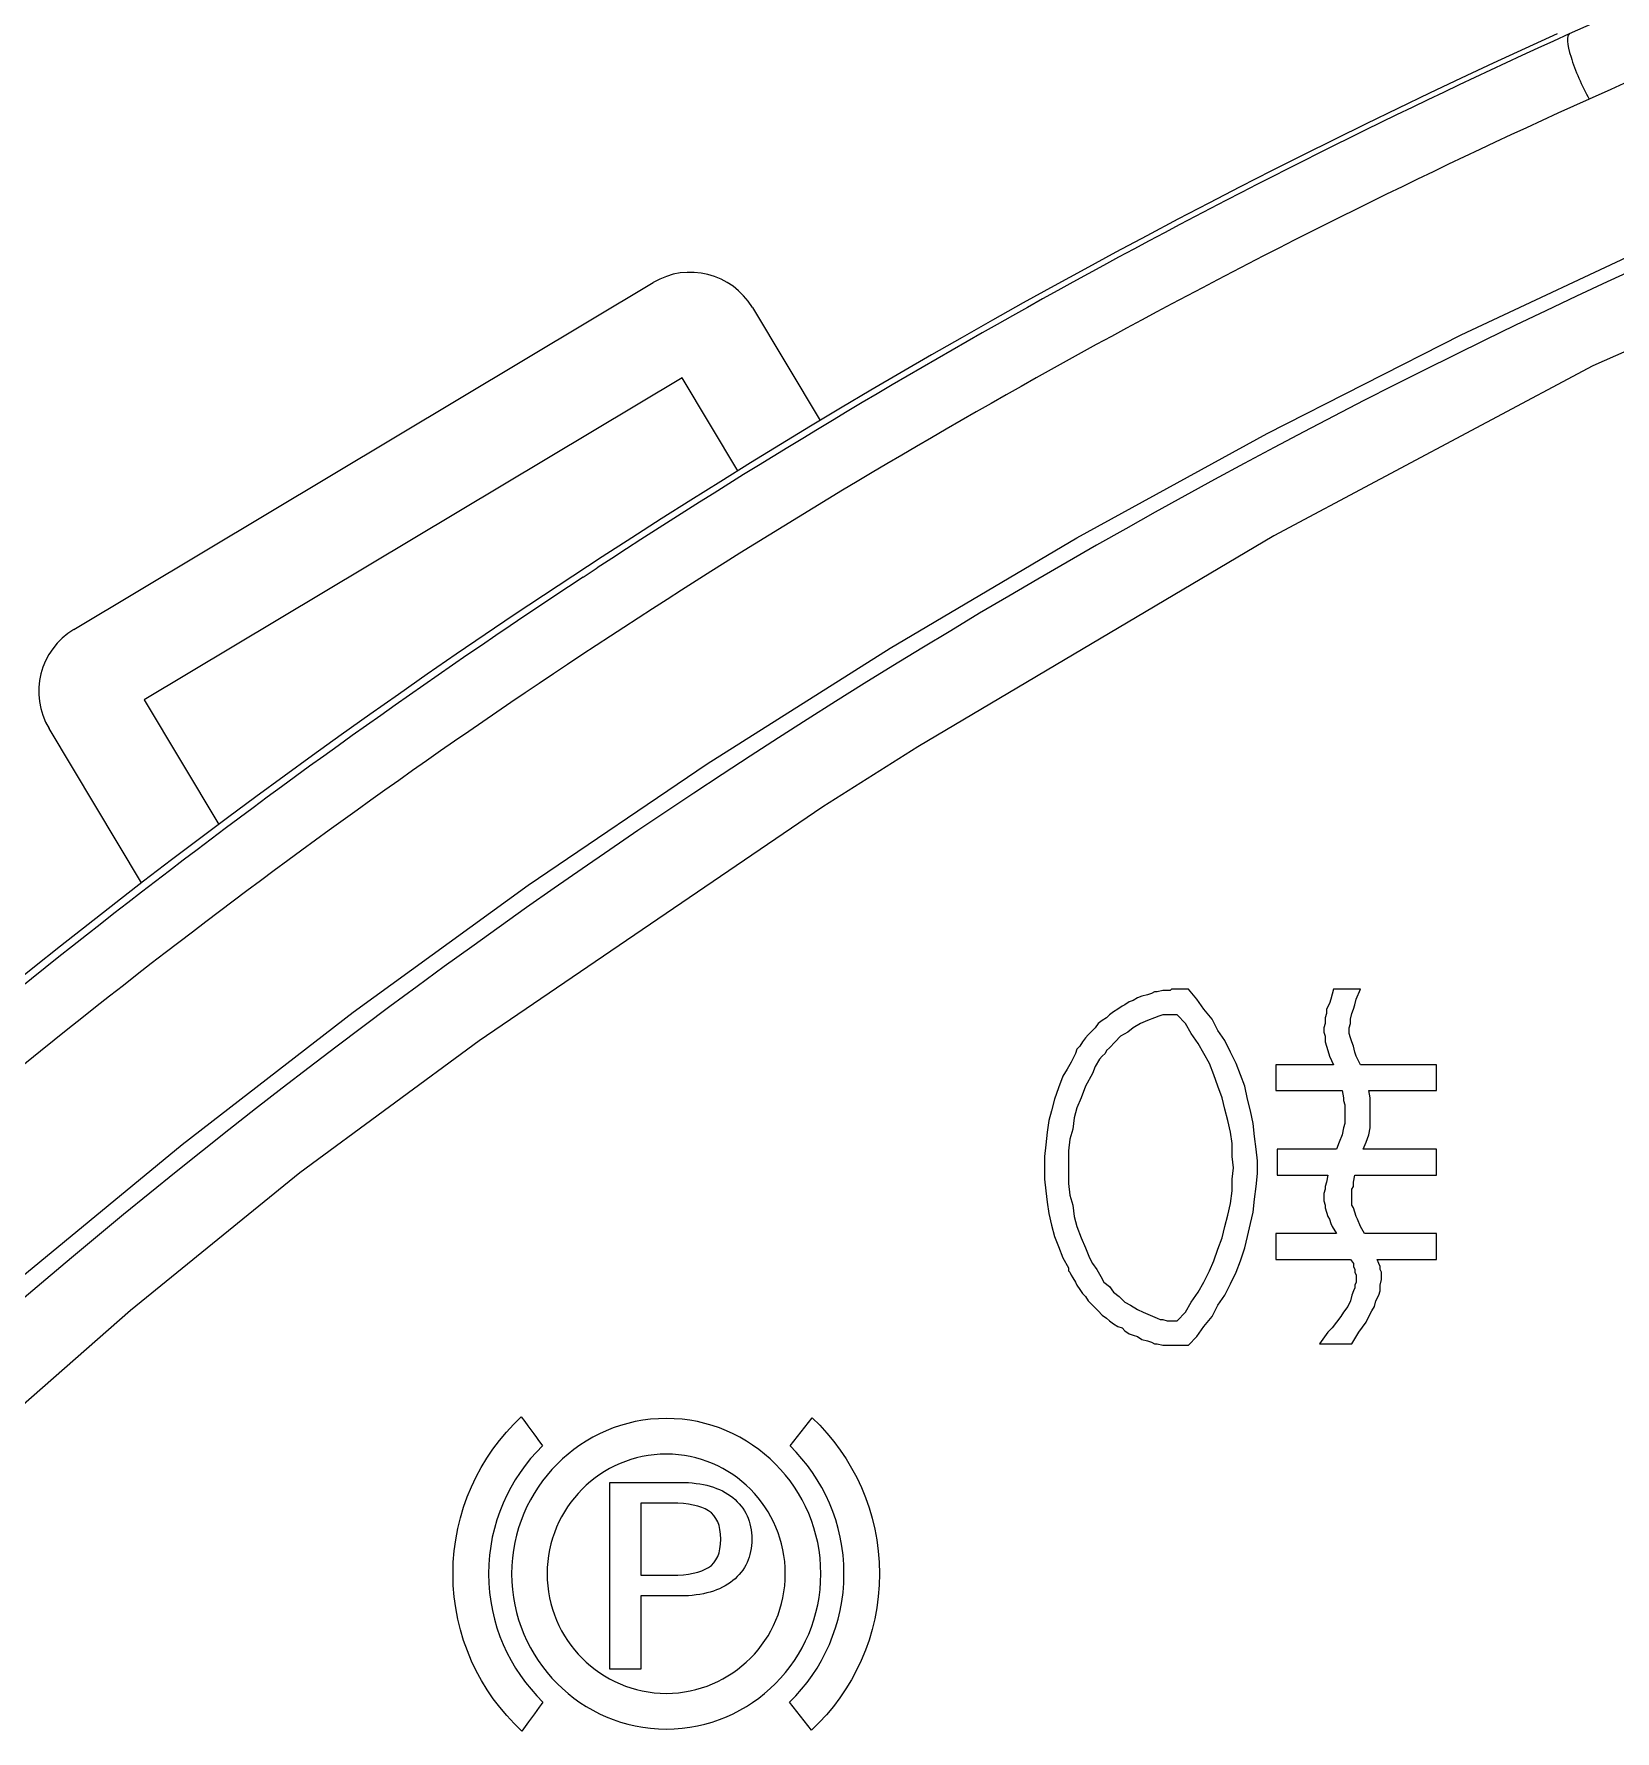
# Model space of a CAD drawing. Header units: millimetres. Extents: x 2768 to 3957, y 940 to 1781.
# Drawn here: x 2892.7 to 2925.49, y 1555.55 to 1590.74 of the extents above; entities that cross this region are included whole.
import ezdxf

# ---------------------------------------------------------------- set-up
doc = ezdxf.new("R2010")
doc.units = ezdxf.units.MM
doc.layers.add('layer 1', color=7, linetype='Continuous')
doc.layers.add('粗实线', color=7, linetype='Continuous', lineweight=50)

msp = doc.modelspace()

# ---------------------------------------------------------------- linework, layer by layer
at = {"layer": 'layer 1', "lineweight": 20}
for points in [[(2918.411, 1580.337), (2918.411, 1580.337), (2911.029, 1575.962), (2911.029, 1575.962)], [(2898.21, 1567.123), (2898.21, 1567.123), (2894.7, 1564.275), (2894.7, 1564.275)]]:
    msp.add_open_spline(points, degree=3, dxfattribs=at)
at = {"layer": 'layer 1', "color": 2, "lineweight": 13}
for points in [[(2915.79, 1570.817), (2915.79, 1570.817), (2915.673, 1570.787), (2915.673, 1570.787)], [(2915.877, 1570.847), (2915.877, 1570.847), (2915.79, 1570.817), (2915.79, 1570.817)], [(2915.936, 1570.876), (2915.936, 1570.876), (2915.877, 1570.847), (2915.877, 1570.847)], [(2915.994, 1570.876), (2915.994, 1570.876), (2915.936, 1570.876), (2915.936, 1570.876)], [(2916.111, 1570.906), (2916.111, 1570.906), (2915.994, 1570.876), (2915.994, 1570.876)], [(2916.17, 1570.906), (2916.17, 1570.906), (2916.111, 1570.906), (2916.111, 1570.906)], [(2916.228, 1570.906), (2916.228, 1570.906), (2916.17, 1570.906), (2916.17, 1570.906)], [(2916.258, 1570.906), (2916.258, 1570.906), (2916.228, 1570.906), (2916.228, 1570.906)], [(2916.287, 1570.935), (2916.287, 1570.935), (2916.258, 1570.906), (2916.258, 1570.906)], [(2916.345, 1570.935), (2916.345, 1570.935), (2916.287, 1570.935), (2916.287, 1570.935)], [(2916.375, 1570.935), (2916.375, 1570.935), (2916.345, 1570.935), (2916.345, 1570.935)], [(2916.433, 1570.935), (2916.433, 1570.935), (2916.375, 1570.935), (2916.375, 1570.935)], [(2916.492, 1570.935), (2916.492, 1570.935), (2916.433, 1570.935), (2916.433, 1570.935)], [(2916.55, 1570.935), (2916.55, 1570.935), (2916.492, 1570.935), (2916.492, 1570.935)], [(2916.609, 1570.935), (2916.609, 1570.935), (2916.55, 1570.935), (2916.55, 1570.935)], [(2916.638, 1570.935), (2916.638, 1570.935), (2916.609, 1570.935), (2916.609, 1570.935)], [(2916.813, 1570.728), (2916.813, 1570.728), (2916.638, 1570.935), (2916.638, 1570.935)], [(2919.651, 1570.935), (2919.651, 1570.935), (2919.592, 1570.728), (2919.592, 1570.728)], [(2920.206, 1570.935), (2920.206, 1570.935), (2919.651, 1570.935), (2919.651, 1570.935)], [(2920.118, 1570.728), (2920.118, 1570.728), (2920.206, 1570.935), (2920.206, 1570.935)], [(2915.088, 1570.461), (2915.088, 1570.461), (2915, 1570.402), (2915, 1570.402)], [(2915.175, 1570.52), (2915.175, 1570.52), (2915.088, 1570.461), (2915.088, 1570.461)], [(2915.263, 1570.58), (2915.263, 1570.58), (2915.175, 1570.52), (2915.175, 1570.52)], [(2915.322, 1570.609), (2915.322, 1570.609), (2915.263, 1570.58), (2915.263, 1570.58)], [(2915.409, 1570.669), (2915.409, 1570.669), (2915.322, 1570.609), (2915.322, 1570.609)], [(2915.497, 1570.698), (2915.497, 1570.698), (2915.409, 1570.669), (2915.409, 1570.669)], [(2915.585, 1570.758), (2915.585, 1570.758), (2915.497, 1570.698), (2915.497, 1570.698)], [(2915.673, 1570.787), (2915.673, 1570.787), (2915.585, 1570.758), (2915.585, 1570.758)], [(2916.96, 1570.52), (2916.96, 1570.52), (2916.813, 1570.728), (2916.813, 1570.728)], [(2917.135, 1570.313), (2917.135, 1570.313), (2916.96, 1570.52), (2916.96, 1570.52)], [(2919.563, 1570.639), (2919.563, 1570.639), (2919.504, 1570.52), (2919.504, 1570.52)], [(2919.504, 1570.52), (2919.504, 1570.52), (2919.504, 1570.432), (2919.504, 1570.432)], [(2919.592, 1570.728), (2919.592, 1570.728), (2919.563, 1570.639), (2919.563, 1570.639)], [(2920.031, 1570.432), (2920.031, 1570.432), (2920.06, 1570.52), (2920.06, 1570.52)], [(2920.06, 1570.52), (2920.06, 1570.52), (2920.089, 1570.609), (2920.089, 1570.609)], [(2920.089, 1570.609), (2920.089, 1570.609), (2920.118, 1570.728), (2920.118, 1570.728)], [(2914.707, 1570.135), (2914.707, 1570.135), (2914.649, 1570.076), (2914.649, 1570.076)], [(2914.766, 1570.224), (2914.766, 1570.224), (2914.707, 1570.135), (2914.707, 1570.135)], [(2914.854, 1570.283), (2914.854, 1570.283), (2914.766, 1570.224), (2914.766, 1570.224)], [(2914.941, 1570.342), (2914.941, 1570.342), (2914.854, 1570.283), (2914.854, 1570.283)], [(2915, 1570.402), (2915, 1570.402), (2914.941, 1570.342), (2914.941, 1570.342)], [(2915.497, 1570.135), (2915.497, 1570.135), (2915.38, 1570.046), (2915.38, 1570.046)], [(2915.643, 1570.224), (2915.643, 1570.224), (2915.497, 1570.135), (2915.497, 1570.135)], [(2915.79, 1570.283), (2915.79, 1570.283), (2915.643, 1570.224), (2915.643, 1570.224)], [(2915.936, 1570.342), (2915.936, 1570.342), (2915.79, 1570.283), (2915.79, 1570.283)], [(2916.024, 1570.372), (2916.024, 1570.372), (2915.936, 1570.342), (2915.936, 1570.342)], [(2916.111, 1570.402), (2916.111, 1570.402), (2916.024, 1570.372), (2916.024, 1570.372)], [(2916.17, 1570.402), (2916.17, 1570.402), (2916.111, 1570.402), (2916.111, 1570.402)], [(2916.258, 1570.402), (2916.258, 1570.402), (2916.17, 1570.402), (2916.17, 1570.402)], [(2916.404, 1570.402), (2916.404, 1570.402), (2916.258, 1570.402), (2916.258, 1570.402)], [(2916.579, 1570.224), (2916.579, 1570.224), (2916.404, 1570.402), (2916.404, 1570.402)], [(2916.696, 1570.017), (2916.696, 1570.017), (2916.579, 1570.224), (2916.579, 1570.224)], [(2917.252, 1570.076), (2917.252, 1570.076), (2917.135, 1570.313), (2917.135, 1570.313)], [(2919.475, 1570.224), (2919.475, 1570.224), (2919.446, 1570.135), (2919.446, 1570.135)], [(2919.446, 1570.135), (2919.446, 1570.135), (2919.446, 1570.046), (2919.446, 1570.046)], [(2919.504, 1570.432), (2919.504, 1570.432), (2919.475, 1570.342), (2919.475, 1570.342)], [(2919.475, 1570.342), (2919.475, 1570.342), (2919.475, 1570.224), (2919.475, 1570.224)], [(2919.972, 1570.135), (2919.972, 1570.135), (2920.001, 1570.224), (2920.001, 1570.224)], [(2919.972, 1570.017), (2919.972, 1570.017), (2919.972, 1570.135), (2919.972, 1570.135)], [(2920.001, 1570.313), (2920.001, 1570.313), (2920.031, 1570.432), (2920.031, 1570.432)], [(2920.001, 1570.224), (2920.001, 1570.224), (2920.001, 1570.313), (2920.001, 1570.313)], [(2914.386, 1569.749), (2914.386, 1569.749), (2914.327, 1569.69), (2914.327, 1569.69)], [(2914.444, 1569.839), (2914.444, 1569.839), (2914.386, 1569.749), (2914.386, 1569.749)], [(2914.503, 1569.927), (2914.503, 1569.927), (2914.444, 1569.839), (2914.444, 1569.839)], [(2914.561, 1569.987), (2914.561, 1569.987), (2914.503, 1569.927), (2914.503, 1569.927)], [(2914.649, 1570.076), (2914.649, 1570.076), (2914.561, 1569.987), (2914.561, 1569.987)], [(2915.117, 1569.839), (2915.117, 1569.839), (2915, 1569.72), (2915, 1569.72)], [(2915.234, 1569.957), (2915.234, 1569.957), (2915.117, 1569.839), (2915.117, 1569.839)], [(2915.38, 1570.046), (2915.38, 1570.046), (2915.234, 1569.957), (2915.234, 1569.957)], [(2916.843, 1569.809), (2916.843, 1569.809), (2916.696, 1570.017), (2916.696, 1570.017)], [(2916.96, 1569.601), (2916.96, 1569.601), (2916.843, 1569.809), (2916.843, 1569.809)], [(2917.398, 1569.868), (2917.398, 1569.868), (2917.252, 1570.076), (2917.252, 1570.076)], [(2917.515, 1569.631), (2917.515, 1569.631), (2917.398, 1569.868), (2917.398, 1569.868)], [(2919.446, 1570.046), (2919.446, 1570.046), (2919.475, 1569.957), (2919.475, 1569.957)], [(2919.475, 1569.957), (2919.475, 1569.957), (2919.475, 1569.839), (2919.475, 1569.839)], [(2919.475, 1569.839), (2919.475, 1569.839), (2919.504, 1569.749), (2919.504, 1569.749)], [(2919.504, 1569.749), (2919.504, 1569.749), (2919.533, 1569.661), (2919.533, 1569.661)], [(2920.001, 1569.927), (2920.001, 1569.927), (2919.972, 1570.017), (2919.972, 1570.017)], [(2920.031, 1569.839), (2920.031, 1569.839), (2920.001, 1569.927), (2920.001, 1569.927)], [(2920.06, 1569.749), (2920.06, 1569.749), (2920.031, 1569.839), (2920.031, 1569.839)], [(2920.089, 1569.631), (2920.089, 1569.631), (2920.06, 1569.749), (2920.06, 1569.749)], [(2914.21, 1569.424), (2914.21, 1569.424), (2914.122, 1569.275), (2914.122, 1569.275)], [(2914.298, 1569.601), (2914.298, 1569.601), (2914.21, 1569.424), (2914.21, 1569.424)], [(2914.327, 1569.69), (2914.327, 1569.69), (2914.298, 1569.601), (2914.298, 1569.601)], [(2914.795, 1569.483), (2914.795, 1569.483), (2914.707, 1569.334), (2914.707, 1569.334)], [(2914.854, 1569.542), (2914.854, 1569.542), (2914.795, 1569.483), (2914.795, 1569.483)], [(2914.912, 1569.601), (2914.912, 1569.601), (2914.854, 1569.542), (2914.854, 1569.542)], [(2914.941, 1569.661), (2914.941, 1569.661), (2914.912, 1569.601), (2914.912, 1569.601)], [(2915, 1569.72), (2915, 1569.72), (2914.941, 1569.661), (2914.941, 1569.661)], [(2917.077, 1569.394), (2917.077, 1569.394), (2916.96, 1569.601), (2916.96, 1569.601)], [(2917.632, 1569.394), (2917.632, 1569.394), (2917.515, 1569.631), (2917.515, 1569.631)], [(2919.533, 1569.661), (2919.533, 1569.661), (2919.563, 1569.542), (2919.563, 1569.542)], [(2919.563, 1569.542), (2919.563, 1569.542), (2919.651, 1569.364), (2919.651, 1569.364)], [(2920.118, 1569.542), (2920.118, 1569.542), (2920.089, 1569.631), (2920.089, 1569.631)], [(2920.206, 1569.364), (2920.206, 1569.364), (2920.118, 1569.542), (2920.118, 1569.542)], [(2914.035, 1569.127), (2914.035, 1569.127), (2913.947, 1568.89), (2913.947, 1568.89)], [(2914.122, 1569.275), (2914.122, 1569.275), (2914.035, 1569.127), (2914.035, 1569.127)], [(2914.649, 1569.186), (2914.649, 1569.186), (2914.503, 1568.92), (2914.503, 1568.92)], [(2914.707, 1569.334), (2914.707, 1569.334), (2914.649, 1569.186), (2914.649, 1569.186)], [(2917.164, 1569.157), (2917.164, 1569.157), (2917.077, 1569.394), (2917.077, 1569.394)], [(2917.252, 1568.92), (2917.252, 1568.92), (2917.164, 1569.157), (2917.164, 1569.157)], [(2917.72, 1569.157), (2917.72, 1569.157), (2917.632, 1569.394), (2917.632, 1569.394)], [(2917.808, 1568.92), (2917.808, 1568.92), (2917.72, 1569.157), (2917.72, 1569.157)], [(2918.451, 1569.364), (2918.451, 1569.364), (2918.451, 1568.831), (2918.451, 1568.831)], [(2919.651, 1569.364), (2919.651, 1569.364), (2918.451, 1569.364), (2918.451, 1569.364)], [(2921.786, 1569.364), (2921.786, 1569.364), (2920.206, 1569.364), (2920.206, 1569.364)], [(2921.786, 1568.831), (2921.786, 1568.831), (2921.786, 1569.364), (2921.786, 1569.364)], [(2913.947, 1568.89), (2913.947, 1568.89), (2913.859, 1568.653), (2913.859, 1568.653)], [(2914.503, 1568.92), (2914.503, 1568.92), (2914.415, 1568.682), (2914.415, 1568.682)], [(2917.34, 1568.682), (2917.34, 1568.682), (2917.252, 1568.92), (2917.252, 1568.92)], [(2917.866, 1568.653), (2917.866, 1568.653), (2917.808, 1568.92), (2917.808, 1568.92)], [(2918.451, 1568.831), (2918.451, 1568.831), (2919.826, 1568.831), (2919.826, 1568.831)], [(2919.826, 1568.831), (2919.826, 1568.831), (2919.855, 1568.682), (2919.855, 1568.682)], [(2920.382, 1568.831), (2920.382, 1568.831), (2921.786, 1568.831), (2921.786, 1568.831)], [(2920.411, 1568.682), (2920.411, 1568.682), (2920.382, 1568.831), (2920.382, 1568.831)], [(2913.801, 1568.415), (2913.801, 1568.415), (2913.742, 1568.208), (2913.742, 1568.208)], [(2913.859, 1568.653), (2913.859, 1568.653), (2913.801, 1568.415), (2913.801, 1568.415)], [(2914.327, 1568.475), (2914.327, 1568.475), (2914.269, 1568.267), (2914.269, 1568.267)], [(2914.415, 1568.682), (2914.415, 1568.682), (2914.327, 1568.475), (2914.327, 1568.475)], [(2917.398, 1568.445), (2917.398, 1568.445), (2917.34, 1568.682), (2917.34, 1568.682)], [(2917.457, 1568.208), (2917.457, 1568.208), (2917.398, 1568.445), (2917.398, 1568.445)], [(2917.925, 1568.415), (2917.925, 1568.415), (2917.866, 1568.653), (2917.866, 1568.653)], [(2917.983, 1568.149), (2917.983, 1568.149), (2917.925, 1568.415), (2917.925, 1568.415)], [(2919.855, 1568.682), (2919.855, 1568.682), (2919.855, 1568.623), (2919.855, 1568.623)], [(2919.855, 1568.623), (2919.855, 1568.623), (2919.884, 1568.534), (2919.884, 1568.534)], [(2919.884, 1568.534), (2919.884, 1568.534), (2919.884, 1568.445), (2919.884, 1568.445)], [(2919.884, 1568.445), (2919.884, 1568.445), (2919.884, 1568.386), (2919.884, 1568.386)], [(2919.884, 1568.386), (2919.884, 1568.386), (2919.884, 1568.297), (2919.884, 1568.297)], [(2920.411, 1568.534), (2920.411, 1568.534), (2920.411, 1568.682), (2920.411, 1568.682)], [(2920.411, 1568.386), (2920.411, 1568.386), (2920.411, 1568.534), (2920.411, 1568.534)], [(2920.411, 1568.208), (2920.411, 1568.208), (2920.411, 1568.386), (2920.411, 1568.386)], [(2913.742, 1568.208), (2913.742, 1568.208), (2913.713, 1567.971), (2913.713, 1567.971)], [(2914.239, 1568.03), (2914.239, 1568.03), (2914.181, 1567.822), (2914.181, 1567.822)], [(2914.269, 1568.267), (2914.269, 1568.267), (2914.239, 1568.03), (2914.239, 1568.03)], [(2917.515, 1567.971), (2917.515, 1567.971), (2917.457, 1568.208), (2917.457, 1568.208)], [(2918.012, 1567.882), (2918.012, 1567.882), (2917.983, 1568.149), (2917.983, 1568.149)], [(2919.855, 1568.06), (2919.855, 1568.06), (2919.826, 1567.912), (2919.826, 1567.912)], [(2919.884, 1568.149), (2919.884, 1568.149), (2919.855, 1568.06), (2919.855, 1568.06)], [(2919.884, 1568.297), (2919.884, 1568.297), (2919.884, 1568.238), (2919.884, 1568.238)], [(2919.884, 1568.238), (2919.884, 1568.238), (2919.884, 1568.149), (2919.884, 1568.149)], [(2920.382, 1567.912), (2920.382, 1567.912), (2920.411, 1568.06), (2920.411, 1568.06)], [(2920.411, 1568.06), (2920.411, 1568.06), (2920.411, 1568.208), (2920.411, 1568.208)], [(2913.684, 1567.704), (2913.684, 1567.704), (2913.654, 1567.467), (2913.654, 1567.467)], [(2913.713, 1567.971), (2913.713, 1567.971), (2913.684, 1567.704), (2913.684, 1567.704)], [(2914.181, 1567.822), (2914.181, 1567.822), (2914.152, 1567.585), (2914.152, 1567.585)], [(2917.545, 1567.734), (2917.545, 1567.734), (2917.515, 1567.971), (2917.515, 1567.971)], [(2917.545, 1567.467), (2917.545, 1567.467), (2917.545, 1567.734), (2917.545, 1567.734)], [(2918.042, 1567.615), (2918.042, 1567.615), (2918.012, 1567.882), (2918.012, 1567.882)], [(2919.767, 1567.763), (2919.767, 1567.763), (2919.709, 1567.615), (2919.709, 1567.615)], [(2919.826, 1567.912), (2919.826, 1567.912), (2919.767, 1567.763), (2919.767, 1567.763)], [(2920.265, 1567.615), (2920.265, 1567.615), (2920.323, 1567.763), (2920.323, 1567.763)], [(2920.323, 1567.763), (2920.323, 1567.763), (2920.382, 1567.912), (2920.382, 1567.912)], [(2914.152, 1567.585), (2914.152, 1567.585), (2914.152, 1567.348), (2914.152, 1567.348)], [(2914.152, 1567.348), (2914.152, 1567.348), (2914.152, 1567.141), (2914.152, 1567.141)], [(2917.574, 1567.229), (2917.574, 1567.229), (2917.545, 1567.467), (2917.545, 1567.467)], [(2918.071, 1567.378), (2918.071, 1567.378), (2918.042, 1567.615), (2918.042, 1567.615)], [(2918.071, 1567.111), (2918.071, 1567.111), (2918.071, 1567.378), (2918.071, 1567.378)], [(2918.48, 1567.615), (2918.48, 1567.615), (2918.48, 1567.081), (2918.48, 1567.081)], [(2919.709, 1567.615), (2919.709, 1567.615), (2918.48, 1567.615), (2918.48, 1567.615)], [(2921.786, 1567.615), (2921.786, 1567.615), (2920.265, 1567.615), (2920.265, 1567.615)], [(2921.786, 1567.081), (2921.786, 1567.081), (2921.786, 1567.615), (2921.786, 1567.615)], [(2913.654, 1566.992), (2913.654, 1566.992), (2913.684, 1566.755), (2913.684, 1566.755)], [(2914.152, 1567.141), (2914.152, 1567.141), (2914.152, 1566.904), (2914.152, 1566.904)], [(2917.545, 1566.992), (2917.545, 1566.992), (2917.574, 1567.229), (2917.574, 1567.229)], [(2917.545, 1566.755), (2917.545, 1566.755), (2917.545, 1566.992), (2917.545, 1566.992)], [(2918.042, 1566.844), (2918.042, 1566.844), (2918.071, 1567.111), (2918.071, 1567.111)], [(2918.48, 1567.081), (2918.48, 1567.081), (2919.533, 1567.081), (2919.533, 1567.081)], [(2919.504, 1566.933), (2919.504, 1566.933), (2919.475, 1566.844), (2919.475, 1566.844)], [(2919.533, 1567.081), (2919.533, 1567.081), (2919.504, 1566.933), (2919.504, 1566.933)], [(2920.06, 1566.933), (2920.06, 1566.933), (2920.089, 1567.081), (2920.089, 1567.081)], [(2920.06, 1566.844), (2920.06, 1566.844), (2920.06, 1566.933), (2920.06, 1566.933)], [(2920.089, 1567.081), (2920.089, 1567.081), (2921.786, 1567.081), (2921.786, 1567.081)], [(2913.684, 1566.755), (2913.684, 1566.755), (2913.713, 1566.518), (2913.713, 1566.518)], [(2914.152, 1566.904), (2914.152, 1566.904), (2914.181, 1566.666), (2914.181, 1566.666)], [(2914.181, 1566.666), (2914.181, 1566.666), (2914.239, 1566.459), (2914.239, 1566.459)], [(2917.515, 1566.488), (2917.515, 1566.488), (2917.545, 1566.755), (2917.545, 1566.755)], [(2918.012, 1566.577), (2918.012, 1566.577), (2918.042, 1566.844), (2918.042, 1566.844)], [(2919.475, 1566.785), (2919.475, 1566.785), (2919.446, 1566.696), (2919.446, 1566.696)], [(2919.446, 1566.696), (2919.446, 1566.696), (2919.446, 1566.607), (2919.446, 1566.607)], [(2919.446, 1566.607), (2919.446, 1566.607), (2919.446, 1566.548), (2919.446, 1566.548)], [(2919.475, 1566.844), (2919.475, 1566.844), (2919.475, 1566.785), (2919.475, 1566.785)], [(2920.031, 1566.785), (2920.031, 1566.785), (2920.06, 1566.844), (2920.06, 1566.844)], [(2920.031, 1566.696), (2920.031, 1566.696), (2920.031, 1566.785), (2920.031, 1566.785)], [(2920.031, 1566.607), (2920.031, 1566.607), (2920.031, 1566.696), (2920.031, 1566.696)], [(2920.031, 1566.548), (2920.031, 1566.548), (2920.031, 1566.607), (2920.031, 1566.607)], [(2913.713, 1566.518), (2913.713, 1566.518), (2913.742, 1566.281), (2913.742, 1566.281)], [(2913.742, 1566.281), (2913.742, 1566.281), (2913.801, 1566.044), (2913.801, 1566.044)], [(2914.239, 1566.459), (2914.239, 1566.459), (2914.269, 1566.222), (2914.269, 1566.222)], [(2917.398, 1566.014), (2917.398, 1566.014), (2917.457, 1566.251), (2917.457, 1566.251)], [(2917.457, 1566.251), (2917.457, 1566.251), (2917.515, 1566.488), (2917.515, 1566.488)], [(2917.925, 1566.073), (2917.925, 1566.073), (2917.983, 1566.311), (2917.983, 1566.311)], [(2917.983, 1566.311), (2917.983, 1566.311), (2918.012, 1566.577), (2918.012, 1566.577)], [(2919.446, 1566.548), (2919.446, 1566.548), (2919.475, 1566.459), (2919.475, 1566.459)], [(2919.475, 1566.459), (2919.475, 1566.459), (2919.475, 1566.4), (2919.475, 1566.4)], [(2919.475, 1566.4), (2919.475, 1566.4), (2919.504, 1566.311), (2919.504, 1566.311)], [(2919.504, 1566.311), (2919.504, 1566.311), (2919.533, 1566.222), (2919.533, 1566.222)], [(2920.031, 1566.459), (2920.031, 1566.459), (2920.031, 1566.548), (2920.031, 1566.548)], [(2920.06, 1566.4), (2920.06, 1566.4), (2920.031, 1566.459), (2920.031, 1566.459)], [(2920.089, 1566.311), (2920.089, 1566.311), (2920.06, 1566.4), (2920.06, 1566.4)], [(2920.118, 1566.222), (2920.118, 1566.222), (2920.089, 1566.311), (2920.089, 1566.311)], [(2913.801, 1566.044), (2913.801, 1566.044), (2913.859, 1565.807), (2913.859, 1565.807)], [(2914.269, 1566.222), (2914.269, 1566.222), (2914.327, 1566.014), (2914.327, 1566.014)], [(2914.327, 1566.014), (2914.327, 1566.014), (2914.415, 1565.777), (2914.415, 1565.777)], [(2917.34, 1565.777), (2917.34, 1565.777), (2917.398, 1566.014), (2917.398, 1566.014)], [(2917.866, 1565.807), (2917.866, 1565.807), (2917.925, 1566.073), (2917.925, 1566.073)], [(2919.533, 1566.222), (2919.533, 1566.222), (2919.563, 1566.162), (2919.563, 1566.162)], [(2919.563, 1566.162), (2919.563, 1566.162), (2919.592, 1566.073), (2919.592, 1566.073)], [(2919.592, 1566.073), (2919.592, 1566.073), (2919.621, 1566.014), (2919.621, 1566.014)], [(2919.621, 1566.014), (2919.621, 1566.014), (2919.709, 1565.866), (2919.709, 1565.866)], [(2920.148, 1566.162), (2920.148, 1566.162), (2920.118, 1566.222), (2920.118, 1566.222)], [(2920.206, 1566.014), (2920.206, 1566.014), (2920.148, 1566.162), (2920.148, 1566.162)], [(2920.294, 1565.866), (2920.294, 1565.866), (2920.206, 1566.014), (2920.206, 1566.014)], [(2913.859, 1565.807), (2913.859, 1565.807), (2913.947, 1565.599), (2913.947, 1565.599)], [(2913.947, 1565.599), (2913.947, 1565.599), (2914.035, 1565.362), (2914.035, 1565.362)], [(2914.415, 1565.777), (2914.415, 1565.777), (2914.503, 1565.569), (2914.503, 1565.569)], [(2914.503, 1565.569), (2914.503, 1565.569), (2914.591, 1565.362), (2914.591, 1565.362)], [(2917.164, 1565.302), (2917.164, 1565.302), (2917.252, 1565.54), (2917.252, 1565.54)], [(2917.252, 1565.54), (2917.252, 1565.54), (2917.34, 1565.777), (2917.34, 1565.777)], [(2917.72, 1565.302), (2917.72, 1565.302), (2917.808, 1565.569), (2917.808, 1565.569)], [(2917.808, 1565.569), (2917.808, 1565.569), (2917.866, 1565.807), (2917.866, 1565.807)], [(2918.451, 1565.866), (2918.451, 1565.866), (2918.451, 1565.332), (2918.451, 1565.332)], [(2919.709, 1565.866), (2919.709, 1565.866), (2918.451, 1565.866), (2918.451, 1565.866)], [(2921.786, 1565.866), (2921.786, 1565.866), (2920.294, 1565.866), (2920.294, 1565.866)], [(2921.786, 1565.332), (2921.786, 1565.332), (2921.786, 1565.866), (2921.786, 1565.866)], [(2914.035, 1565.362), (2914.035, 1565.362), (2914.152, 1565.154), (2914.152, 1565.154)], [(2914.591, 1565.362), (2914.591, 1565.362), (2914.649, 1565.243), (2914.649, 1565.243)], [(2914.649, 1565.243), (2914.649, 1565.243), (2914.737, 1565.125), (2914.737, 1565.125)], [(2917.077, 1565.095), (2917.077, 1565.095), (2917.164, 1565.302), (2917.164, 1565.302)], [(2917.632, 1565.065), (2917.632, 1565.065), (2917.72, 1565.302), (2917.72, 1565.302)], [(2918.451, 1565.332), (2918.451, 1565.332), (2920.001, 1565.332), (2920.001, 1565.332)], [(2920.001, 1565.332), (2920.001, 1565.332), (2920.06, 1565.243), (2920.06, 1565.243)], [(2920.06, 1565.243), (2920.06, 1565.243), (2920.06, 1565.184), (2920.06, 1565.184)], [(2920.06, 1565.184), (2920.06, 1565.184), (2920.089, 1565.125), (2920.089, 1565.125)], [(2920.557, 1565.332), (2920.557, 1565.332), (2921.786, 1565.332), (2921.786, 1565.332)], [(2920.586, 1565.243), (2920.586, 1565.243), (2920.557, 1565.332), (2920.557, 1565.332)], [(2920.616, 1565.184), (2920.616, 1565.184), (2920.586, 1565.243), (2920.586, 1565.243)], [(2920.616, 1565.125), (2920.616, 1565.125), (2920.616, 1565.184), (2920.616, 1565.184)], [(2914.152, 1565.154), (2914.152, 1565.154), (2914.152, 1565.125), (2914.152, 1565.125)], [(2914.152, 1565.125), (2914.152, 1565.125), (2914.152, 1565.095), (2914.152, 1565.095)], [(2914.152, 1565.095), (2914.152, 1565.095), (2914.181, 1565.065), (2914.181, 1565.065)], [(2914.181, 1565.065), (2914.181, 1565.065), (2914.21, 1565.006), (2914.21, 1565.006)], [(2914.21, 1565.006), (2914.21, 1565.006), (2914.239, 1564.947), (2914.239, 1564.947)], [(2914.239, 1564.947), (2914.239, 1564.947), (2914.298, 1564.858), (2914.298, 1564.858)], [(2914.298, 1564.858), (2914.298, 1564.858), (2914.327, 1564.799), (2914.327, 1564.799)], [(2914.737, 1565.125), (2914.737, 1565.125), (2914.824, 1564.976), (2914.824, 1564.976)], [(2914.824, 1564.976), (2914.824, 1564.976), (2914.883, 1564.858), (2914.883, 1564.858)], [(2914.883, 1564.858), (2914.883, 1564.858), (2915, 1564.769), (2915, 1564.769)], [(2916.843, 1564.65), (2916.843, 1564.65), (2916.96, 1564.858), (2916.96, 1564.858)], [(2916.96, 1564.858), (2916.96, 1564.858), (2917.077, 1565.095), (2917.077, 1565.095)], [(2917.398, 1564.591), (2917.398, 1564.591), (2917.515, 1564.828), (2917.515, 1564.828)], [(2917.515, 1564.828), (2917.515, 1564.828), (2917.632, 1565.065), (2917.632, 1565.065)], [(2920.089, 1565.125), (2920.089, 1565.125), (2920.089, 1565.065), (2920.089, 1565.065)], [(2920.089, 1565.065), (2920.089, 1565.065), (2920.118, 1565.006), (2920.118, 1565.006)], [(2920.118, 1564.858), (2920.118, 1564.858), (2920.089, 1564.799), (2920.089, 1564.799)], [(2920.118, 1565.006), (2920.118, 1565.006), (2920.118, 1564.947), (2920.118, 1564.947)], [(2920.118, 1564.947), (2920.118, 1564.947), (2920.118, 1564.917), (2920.118, 1564.917)], [(2920.118, 1564.917), (2920.118, 1564.917), (2920.118, 1564.858), (2920.118, 1564.858)], [(2920.645, 1565.065), (2920.645, 1565.065), (2920.616, 1565.125), (2920.616, 1565.125)], [(2920.616, 1564.799), (2920.616, 1564.799), (2920.645, 1564.917), (2920.645, 1564.917)], [(2920.645, 1565.036), (2920.645, 1565.036), (2920.645, 1565.065), (2920.645, 1565.065)], [(2920.645, 1564.917), (2920.645, 1564.917), (2920.645, 1565.036), (2920.645, 1565.036)], [(2914.327, 1564.799), (2914.327, 1564.799), (2914.386, 1564.709), (2914.386, 1564.709)], [(2914.386, 1564.709), (2914.386, 1564.709), (2914.444, 1564.621), (2914.444, 1564.621)], [(2914.444, 1564.621), (2914.444, 1564.621), (2914.503, 1564.561), (2914.503, 1564.561)], [(2914.503, 1564.561), (2914.503, 1564.561), (2914.561, 1564.472), (2914.561, 1564.472)], [(2914.561, 1564.472), (2914.561, 1564.472), (2914.649, 1564.383), (2914.649, 1564.383)], [(2915, 1564.769), (2915, 1564.769), (2915.088, 1564.65), (2915.088, 1564.65)], [(2915.088, 1564.65), (2915.088, 1564.65), (2915.205, 1564.561), (2915.205, 1564.561)], [(2915.205, 1564.561), (2915.205, 1564.561), (2915.322, 1564.443), (2915.322, 1564.443)], [(2916.696, 1564.443), (2916.696, 1564.443), (2916.843, 1564.65), (2916.843, 1564.65)], [(2917.252, 1564.383), (2917.252, 1564.383), (2917.398, 1564.591), (2917.398, 1564.591)], [(2920.001, 1564.472), (2920.001, 1564.472), (2919.943, 1564.354), (2919.943, 1564.354)], [(2920.031, 1564.591), (2920.031, 1564.591), (2920.001, 1564.472), (2920.001, 1564.472)], [(2920.06, 1564.68), (2920.06, 1564.68), (2920.031, 1564.591), (2920.031, 1564.591)], [(2920.089, 1564.739), (2920.089, 1564.739), (2920.06, 1564.68), (2920.06, 1564.68)], [(2920.089, 1564.799), (2920.089, 1564.799), (2920.089, 1564.739), (2920.089, 1564.739)], [(2920.499, 1564.354), (2920.499, 1564.354), (2920.528, 1564.472), (2920.528, 1564.472)], [(2920.528, 1564.472), (2920.528, 1564.472), (2920.586, 1564.591), (2920.586, 1564.591)], [(2920.586, 1564.591), (2920.586, 1564.591), (2920.616, 1564.68), (2920.616, 1564.68)], [(2920.616, 1564.68), (2920.616, 1564.68), (2920.616, 1564.799), (2920.616, 1564.799)], [(2914.649, 1564.383), (2914.649, 1564.383), (2914.707, 1564.324), (2914.707, 1564.324)], [(2914.707, 1564.324), (2914.707, 1564.324), (2914.766, 1564.265), (2914.766, 1564.265)], [(2914.766, 1564.265), (2914.766, 1564.265), (2914.854, 1564.176), (2914.854, 1564.176)], [(2914.854, 1564.176), (2914.854, 1564.176), (2914.941, 1564.116), (2914.941, 1564.116)], [(2914.941, 1564.116), (2914.941, 1564.116), (2915, 1564.057), (2915, 1564.057)], [(2915.322, 1564.443), (2915.322, 1564.443), (2915.439, 1564.383), (2915.439, 1564.383)], [(2915.439, 1564.383), (2915.439, 1564.383), (2915.585, 1564.294), (2915.585, 1564.294)], [(2915.585, 1564.294), (2915.585, 1564.294), (2915.702, 1564.235), (2915.702, 1564.235)], [(2915.702, 1564.235), (2915.702, 1564.235), (2915.848, 1564.176), (2915.848, 1564.176)], [(2915.848, 1564.176), (2915.848, 1564.176), (2915.994, 1564.116), (2915.994, 1564.116)], [(2915.994, 1564.116), (2915.994, 1564.116), (2916.053, 1564.087), (2916.053, 1564.087)], [(2916.404, 1564.057), (2916.404, 1564.057), (2916.579, 1564.235), (2916.579, 1564.235)], [(2916.579, 1564.235), (2916.579, 1564.235), (2916.696, 1564.443), (2916.696, 1564.443)], [(2916.96, 1563.939), (2916.96, 1563.939), (2917.135, 1564.146), (2917.135, 1564.146)], [(2917.135, 1564.146), (2917.135, 1564.146), (2917.252, 1564.383), (2917.252, 1564.383)], [(2919.797, 1564.146), (2919.797, 1564.146), (2919.709, 1564.028), (2919.709, 1564.028)], [(2919.855, 1564.235), (2919.855, 1564.235), (2919.797, 1564.146), (2919.797, 1564.146)], [(2919.943, 1564.354), (2919.943, 1564.354), (2919.855, 1564.235), (2919.855, 1564.235)], [(2920.323, 1564.028), (2920.323, 1564.028), (2920.382, 1564.146), (2920.382, 1564.146)], [(2920.382, 1564.146), (2920.382, 1564.146), (2920.44, 1564.265), (2920.44, 1564.265)], [(2920.44, 1564.265), (2920.44, 1564.265), (2920.499, 1564.354), (2920.499, 1564.354)], [(2915, 1564.057), (2915, 1564.057), (2915.088, 1563.998), (2915.088, 1563.998)], [(2915.088, 1563.998), (2915.088, 1563.998), (2915.175, 1563.939), (2915.175, 1563.939)], [(2915.175, 1563.939), (2915.175, 1563.939), (2915.263, 1563.909), (2915.263, 1563.909)], [(2915.263, 1563.909), (2915.263, 1563.909), (2915.322, 1563.85), (2915.322, 1563.85)], [(2915.322, 1563.85), (2915.322, 1563.85), (2915.409, 1563.791), (2915.409, 1563.791)], [(2915.409, 1563.791), (2915.409, 1563.791), (2915.497, 1563.761), (2915.497, 1563.761)], [(2916.053, 1564.087), (2916.053, 1564.087), (2916.111, 1564.087), (2916.111, 1564.087)], [(2916.111, 1564.087), (2916.111, 1564.087), (2916.199, 1564.057), (2916.199, 1564.057)], [(2916.199, 1564.057), (2916.199, 1564.057), (2916.258, 1564.057), (2916.258, 1564.057)], [(2916.258, 1564.057), (2916.258, 1564.057), (2916.404, 1564.057), (2916.404, 1564.057)], [(2916.813, 1563.731), (2916.813, 1563.731), (2916.96, 1563.939), (2916.96, 1563.939)], [(2919.533, 1563.82), (2919.533, 1563.82), (2919.358, 1563.583), (2919.358, 1563.583)], [(2919.621, 1563.909), (2919.621, 1563.909), (2919.533, 1563.82), (2919.533, 1563.82)], [(2919.709, 1564.028), (2919.709, 1564.028), (2919.621, 1563.909), (2919.621, 1563.909)], [(2920.031, 1563.583), (2920.031, 1563.583), (2920.177, 1563.82), (2920.177, 1563.82)], [(2920.177, 1563.82), (2920.177, 1563.82), (2920.323, 1564.028), (2920.323, 1564.028)], [(2915.497, 1563.761), (2915.497, 1563.761), (2915.585, 1563.731), (2915.585, 1563.731)], [(2915.585, 1563.731), (2915.585, 1563.731), (2915.673, 1563.672), (2915.673, 1563.672)], [(2915.673, 1563.672), (2915.673, 1563.672), (2915.79, 1563.642), (2915.79, 1563.642)], [(2915.79, 1563.642), (2915.79, 1563.642), (2915.877, 1563.613), (2915.877, 1563.613)], [(2915.877, 1563.613), (2915.877, 1563.613), (2915.936, 1563.583), (2915.936, 1563.583)], [(2915.936, 1563.583), (2915.936, 1563.583), (2915.994, 1563.583), (2915.994, 1563.583)], [(2915.994, 1563.583), (2915.994, 1563.583), (2916.111, 1563.553), (2916.111, 1563.553)], [(2916.111, 1563.553), (2916.111, 1563.553), (2916.17, 1563.553), (2916.17, 1563.553)], [(2916.17, 1563.553), (2916.17, 1563.553), (2916.228, 1563.553), (2916.228, 1563.553)], [(2916.228, 1563.553), (2916.228, 1563.553), (2916.258, 1563.553), (2916.258, 1563.553)], [(2916.258, 1563.553), (2916.258, 1563.553), (2916.287, 1563.553), (2916.287, 1563.553)], [(2916.287, 1563.553), (2916.287, 1563.553), (2916.345, 1563.553), (2916.345, 1563.553)], [(2916.345, 1563.553), (2916.345, 1563.553), (2916.375, 1563.553), (2916.375, 1563.553)], [(2916.375, 1563.553), (2916.375, 1563.553), (2916.433, 1563.553), (2916.433, 1563.553)], [(2916.433, 1563.553), (2916.433, 1563.553), (2916.492, 1563.553), (2916.492, 1563.553)], [(2916.492, 1563.553), (2916.492, 1563.553), (2916.55, 1563.553), (2916.55, 1563.553)], [(2916.55, 1563.553), (2916.55, 1563.553), (2916.609, 1563.553), (2916.609, 1563.553)], [(2916.609, 1563.553), (2916.609, 1563.553), (2916.638, 1563.553), (2916.638, 1563.553)], [(2916.638, 1563.553), (2916.638, 1563.553), (2916.813, 1563.731), (2916.813, 1563.731)], [(2919.358, 1563.583), (2919.358, 1563.583), (2920.031, 1563.583), (2920.031, 1563.583)]]:
    msp.add_open_spline(points, degree=3, dxfattribs=at)
msp.add_open_spline([(2913.654, 1567.467), (2913.654, 1567.467), (2913.654, 1567.229), (2913.654, 1567.229), (2913.654, 1567.229), (2913.654, 1567.229), (2913.654, 1566.992), (2913.654, 1566.992)], degree=3, knots=[0.5984252, 0.5984252, 0.5984252, 0.5984252, 0.60629921, 0.60629921, 0.60629921, 0.60629922, 0.61417323, 0.61417323, 0.61417323, 0.61417323], dxfattribs=at)
at = {"layer": 'layer 1', "color": 22, "lineweight": 9}
for points, knots in [([(2902.815, 1555.552), (2901.939, 1556.364), (2901.388, 1557.526), (2901.388, 1558.813), (2901.388, 1558.813), (2901.388, 1560.096), (2901.934, 1561.254), (2902.805, 1562.066)], [0, 0, 0, 0, 0.1666667, 0.1666667, 0.1666667, 0.1666667, 0.3333333, 0.3333333, 0.3333333, 0.3333333]), ([(2905.811, 1562.033), (2907.577, 1562.033), (2909.017, 1560.587), (2909.017, 1558.813), (2909.017, 1558.813), (2909.017, 1557.04), (2907.577, 1555.594), (2905.811, 1555.594), (2905.811, 1555.594), (2904.045, 1555.594), (2902.604, 1557.04), (2902.604, 1558.813), (2902.604, 1558.813), (2902.604, 1560.587), (2904.045, 1562.033), (2905.811, 1562.033)], [0, 0, 0, 0, 0.25, 0.25, 0.25, 0.25, 0.5, 0.5, 0.5, 0.5, 0.75, 0.75, 0.75, 0.75, 1, 1, 1, 1]), ([(2908.836, 1562.047), (2909.695, 1561.236), (2910.233, 1560.086), (2910.233, 1558.813), (2910.233, 1558.813), (2910.233, 1557.536), (2909.691, 1556.381), (2908.825, 1555.57)], [0, 0, 0, 0, 0.1666667, 0.1666667, 0.1666667, 0.1666667, 0.3333333, 0.3333333, 0.3333333, 0.3333333]), ([(2903.244, 1561.465), (2902.555, 1560.792), (2902.125, 1559.851), (2902.125, 1558.813), (2902.125, 1558.813), (2902.125, 1557.771), (2902.559, 1556.826), (2903.254, 1556.153)], [0.5, 0.5, 0.5, 0.5, 0.6666667, 0.6666667, 0.6666667, 0.6666667, 0.8333333, 0.8333333, 0.8333333, 0.8333333]), ([(2908.368, 1556.153), (2909.063, 1556.827), (2909.496, 1557.771), (2909.496, 1558.813), (2909.496, 1558.813), (2909.496, 1559.851), (2909.067, 1560.791), (2908.379, 1561.463)], [0.5, 0.5, 0.5, 0.5, 0.6666667, 0.6666667, 0.6666667, 0.6666667, 0.8333333, 0.8333333, 0.8333333, 0.8333333]), ([(2905.811, 1561.293), (2907.171, 1561.293), (2908.28, 1560.179), (2908.28, 1558.813), (2908.28, 1558.813), (2908.28, 1557.448), (2907.171, 1556.334), (2905.811, 1556.334), (2905.811, 1556.334), (2904.451, 1556.334), (2903.341, 1557.448), (2903.341, 1558.813), (2903.341, 1558.813), (2903.341, 1560.179), (2904.451, 1561.293), (2905.811, 1561.293)], [0, 0, 0, 0, 0.25, 0.25, 0.25, 0.25, 0.5, 0.5, 0.5, 0.5, 0.75, 0.75, 0.75, 0.75, 1, 1, 1, 1])]:
    msp.add_open_spline(points, degree=3, knots=knots, dxfattribs=at)
for points in [[(2902.805, 1562.066), (2902.997, 1561.806), (2903.154, 1561.589), (2903.244, 1561.465)], [(2908.379, 1561.463), (2908.379, 1561.463), (2908.836, 1562.047), (2908.836, 1562.047)], [(2904.641, 1560.708), (2904.641, 1560.708), (2906.099, 1560.708), (2906.099, 1560.708)], [(2904.641, 1556.837), (2904.641, 1556.837), (2904.641, 1560.708), (2904.641, 1560.708)], [(2906.099, 1560.708), (2906.565, 1560.708), (2906.93, 1560.602), (2907.192, 1560.391)], [(2905.286, 1560.278), (2905.286, 1560.278), (2905.286, 1558.784), (2905.286, 1558.784)], [(2905.93, 1560.278), (2905.93, 1560.278), (2905.286, 1560.278), (2905.286, 1560.278)], [(2906.687, 1560.119), (2906.519, 1560.225), (2906.266, 1560.278), (2905.93, 1560.278)], [(2907.192, 1560.391), (2907.454, 1560.179), (2907.584, 1559.893), (2907.584, 1559.531)], [(2906.94, 1559.531), (2906.94, 1559.817), (2906.856, 1560.014), (2906.687, 1560.119)], [(2906.687, 1558.942), (2906.856, 1559.047), (2906.94, 1559.244), (2906.94, 1559.531)], [(2907.584, 1559.531), (2907.584, 1559.169), (2907.454, 1558.882), (2907.192, 1558.671)], [(2905.93, 1558.784), (2906.266, 1558.784), (2906.519, 1558.837), (2906.687, 1558.942)], [(2905.286, 1558.784), (2905.286, 1558.784), (2905.93, 1558.784), (2905.93, 1558.784)], [(2907.192, 1558.671), (2906.93, 1558.459), (2906.565, 1558.354), (2906.099, 1558.354)], [(2905.286, 1558.354), (2905.286, 1558.354), (2905.286, 1556.837), (2905.286, 1556.837)], [(2906.099, 1558.354), (2906.099, 1558.354), (2905.286, 1558.354), (2905.286, 1558.354)], [(2905.286, 1556.837), (2905.286, 1556.837), (2904.641, 1556.837), (2904.641, 1556.837)], [(2903.254, 1556.153), (2903.168, 1556.033), (2903.009, 1555.815), (2902.815, 1555.552)], [(2908.825, 1555.57), (2908.825, 1555.57), (2908.368, 1556.153), (2908.368, 1556.153)]]:
    msp.add_open_spline(points, degree=3, dxfattribs=at)
at = {"layer": '粗实线', "color": 7, "lineweight": 0}
for p, q in [((2893.527, 1578.395), (2905.54, 1585.585)), ((2907.597, 1585.069), (2909, 1582.724)), ((2906.138, 1583.612), (2894.983, 1576.936)), ((2907.293, 1581.683), (2906.138, 1583.612)), ((2904.087, 1579.476), (2904.381, 1579.669)), ((2904.929, 1578.434), (2904.652, 1578.253)), ((2894.983, 1576.936), (2896.53, 1574.351)), ((2894.927, 1573.136), (2893.01, 1576.338))]:
    msp.add_line(p, q, dxfattribs=at)
for points in [[(2984.39, 1610.554), (2979.175, 1609.37), (2974.003, 1608.1), (2968.874, 1606.744), (2963.787, 1605.302), (2958.742, 1603.775), (2953.738, 1602.163), (2948.774, 1600.467), (2943.85, 1598.688), (2938.965, 1596.825), (2934.119, 1594.879), (2929.31, 1592.85), (2924.538, 1590.74)], [(2888.932, 1561.897), (2892.309, 1564.859), (2895.772, 1567.713), (2899.319, 1570.457), (2902.95, 1573.088), (2906.662, 1575.605), (2910.455, 1578.006), (2914.327, 1580.289), (2918.276, 1582.454), (2922.299, 1584.5), (2926.393, 1586.426)]]:
    msp.add_lwpolyline(points, dxfattribs=at)
for centre, radius, start, end in [((2985.798, 1454.865), 149.15, 114.35661, 132.27855), ((2986.049, 1454.865), 149.15, 114.35661, 123.19959), ((2985.78, 1454.453), 148.014, 114.26588, 123.10934), ((2986.049, 1454.865), 144.15, 114.35674, 132.18643), ((2906.31, 1584.298), 1.5, 30.9012, 120.9012), ((2986.049, 1454.865), 149.15, 123.3346, 132.25691), ((2894.297, 1577.108), 1.5, 120.9012, 210.9012), ((2985.875, 1454.295), 148.199, 123.23477, 127.61545), ((2985.802, 1454.36), 148.103, 127.60822, 132.14415)]:
    msp.add_arc(centre, radius, start, end, dxfattribs=at)
for centre, major_axis, ratio, start_param, end_param in [((8164.577, -14036.35), (5211.202, -15636.855), 0.134494, 3.127007, 3.155344), ((2924.95, 1589.829), (0.412, -0.911), 0.197547, 3.141619, 5.123979)]:
    msp.add_ellipse(centre, major_axis=major_axis, ratio=ratio, start_param=start_param, end_param=end_param, dxfattribs=at)
for points in [[(2935.576, 1588.508), (2935.576, 1588.508), (2925.029, 1583.862), (2925.029, 1583.862)], [(2925.029, 1583.862), (2925.029, 1583.862), (2918.411, 1580.337), (2918.411, 1580.337)], [(2911.029, 1575.962), (2911.029, 1575.962), (2909.058, 1574.715), (2909.058, 1574.715)], [(2909.058, 1574.715), (2909.058, 1574.715), (2905.313, 1572.166), (2905.313, 1572.166)], [(2905.313, 1572.166), (2905.313, 1572.166), (2901.929, 1569.862), (2901.929, 1569.862)], [(2901.929, 1569.862), (2901.929, 1569.862), (2898.21, 1567.123), (2898.21, 1567.123)], [(2894.7, 1564.275), (2894.7, 1564.275), (2890.129, 1560.262), (2890.129, 1560.262)]]:
    msp.add_open_spline(points, degree=3, dxfattribs=at)

doc.saveas('drawing.dxf')
